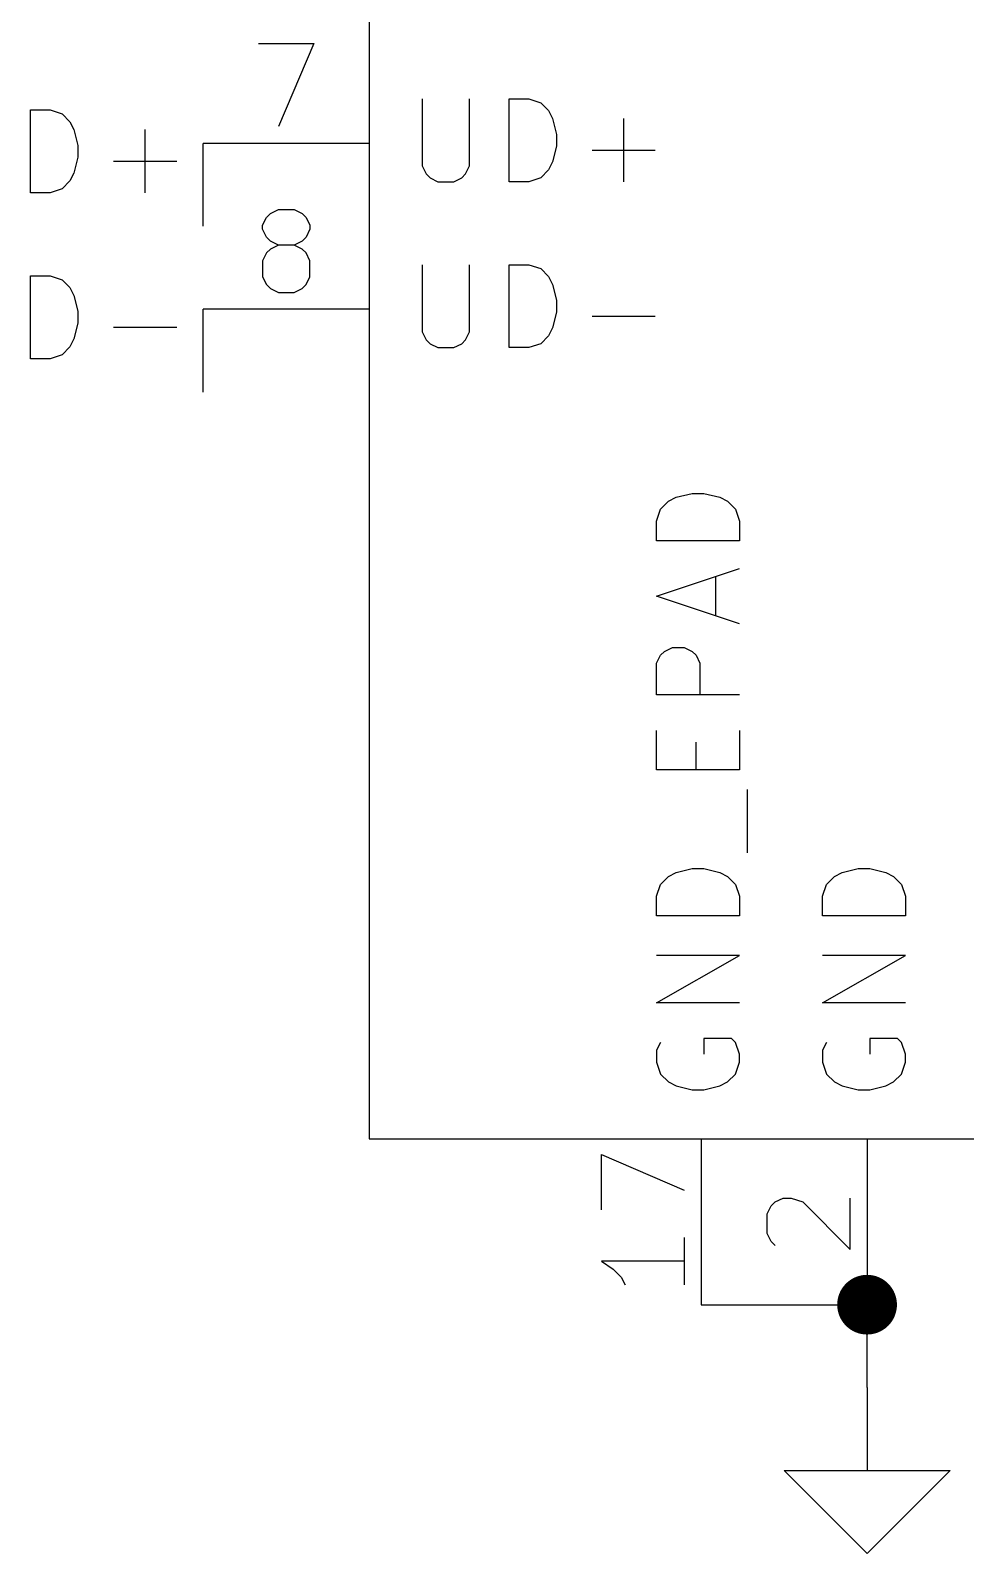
# Model space of a CAD drawing. Header units: inches. Extents: x 0.4 to 16.1, y -11.3 to -0.4.
# Drawn here: x 12.546 to 13.109, y -3.25 to -2.332 of the extents above; entities that cross this region are included whole.
import ezdxf

# ---------------------------------------------------------------- set-up
doc = ezdxf.new("R2010")
doc.units = ezdxf.units.IN
doc.header["$MEASUREMENT"] = 0
for name, color, linetype in [('GREENSIXTYFIVE', 129, 'CONTINUOUS'), ('LIGHTGREEN', 92, 'CONTINUOUS'), ('LIGHTRED', 12, 'CONTINUOUS'), ('RED', 14, 'CONTINUOUS'), ('REDSIX', 19, 'CONTINUOUS'), ('WHITE', 250, 'CONTINUOUS')]:
    doc.layers.add(name, color=color, linetype=linetype)

msp = doc.modelspace()

# ---------------------------------------------------------------- linework, layer by layer
at = {"layer": 'GREENSIXTYFIVE', "linetype": 'CONTINUOUS'}
for p, q in [((12.7819, -2.37313), (12.7819, -2.41361)), ((12.7819, -2.37313), (12.7819, -2.41361)), ((12.81047, -2.41361), (12.81047, -2.37313)), ((12.81047, -2.41361), (12.81047, -2.37313)), ((12.83428, -2.42313), (12.83428, -2.37313)), ((12.83428, -2.37313), (12.84619, -2.37313)), ((12.83428, -2.42313), (12.83428, -2.37313)), ((12.83428, -2.37313), (12.84619, -2.37313)), ((12.84619, -2.37313), (12.85333, -2.37551)), ((12.84619, -2.37313), (12.85333, -2.37551)), ((12.85333, -2.37551), (12.85809, -2.38028)), ((12.85333, -2.37551), (12.85809, -2.38028)), ((12.85809, -2.38028), (12.86048, -2.38504)), ((12.85809, -2.38028), (12.86048, -2.38504)), ((12.86048, -2.38504), (12.86285, -2.39456)), ((12.86048, -2.38504), (12.86285, -2.39456)), ((12.90333, -2.42313), (12.90333, -2.38504)), ((12.90333, -2.42313), (12.90333, -2.38504)), ((12.86285, -2.39456), (12.86285, -2.4017)), ((12.86285, -2.39456), (12.86285, -2.4017)), ((12.86285, -2.4017), (12.86048, -2.41122)), ((12.86285, -2.4017), (12.86048, -2.41122)), ((12.88428, -2.40408), (12.92238, -2.40408)), ((12.88428, -2.40408), (12.92238, -2.40408)), ((12.7819, -2.41361), (12.78428, -2.41837)), ((12.7819, -2.41361), (12.78428, -2.41837)), ((12.80809, -2.41837), (12.81047, -2.41361)), ((12.80809, -2.41837), (12.81047, -2.41361)), ((12.86048, -2.41122), (12.85809, -2.41599)), ((12.86048, -2.41122), (12.85809, -2.41599)), ((12.78428, -2.41837), (12.78667, -2.42075)), ((12.78428, -2.41837), (12.78667, -2.42075)), ((12.78667, -2.42075), (12.79143, -2.42313)), ((12.78667, -2.42075), (12.79143, -2.42313)), ((12.79143, -2.42313), (12.80095, -2.42313)), ((12.79143, -2.42313), (12.80095, -2.42313)), ((12.80095, -2.42313), (12.80571, -2.42075)), ((12.80095, -2.42313), (12.80571, -2.42075)), ((12.80571, -2.42075), (12.80809, -2.41837)), ((12.80571, -2.42075), (12.80809, -2.41837)), ((12.84619, -2.42313), (12.83428, -2.42313)), ((12.84619, -2.42313), (12.83428, -2.42313)), ((12.85333, -2.42075), (12.84619, -2.42313)), ((12.85333, -2.42075), (12.84619, -2.42313)), ((12.85809, -2.41599), (12.85333, -2.42075)), ((12.85809, -2.41599), (12.85333, -2.42075)), ((12.7819, -2.47313), (12.7819, -2.51361)), ((12.7819, -2.47313), (12.7819, -2.51361)), ((12.81047, -2.51361), (12.81047, -2.47313)), ((12.81047, -2.51361), (12.81047, -2.47313)), ((12.83428, -2.52313), (12.83428, -2.47313)), ((12.83428, -2.47313), (12.84619, -2.47313)), ((12.83428, -2.52313), (12.83428, -2.47313)), ((12.83428, -2.47313), (12.84619, -2.47313)), ((12.84619, -2.47313), (12.85333, -2.47551)), ((12.84619, -2.47313), (12.85333, -2.47551)), ((12.85333, -2.47551), (12.85809, -2.48028)), ((12.85333, -2.47551), (12.85809, -2.48028)), ((12.85809, -2.48028), (12.86048, -2.48504)), ((12.85809, -2.48028), (12.86048, -2.48504)), ((12.86048, -2.48504), (12.86285, -2.49456)), ((12.86048, -2.48504), (12.86285, -2.49456)), ((12.86285, -2.49456), (12.86285, -2.5017)), ((12.86285, -2.49456), (12.86285, -2.5017)), ((12.86285, -2.5017), (12.86048, -2.51122)), ((12.86285, -2.5017), (12.86048, -2.51122)), ((12.88428, -2.50408), (12.92238, -2.50408)), ((12.88428, -2.50408), (12.92238, -2.50408)), ((12.7819, -2.51361), (12.78428, -2.51837)), ((12.7819, -2.51361), (12.78428, -2.51837)), ((12.80809, -2.51837), (12.81047, -2.51361)), ((12.80809, -2.51837), (12.81047, -2.51361)), ((12.86048, -2.51122), (12.85809, -2.51599)), ((12.86048, -2.51122), (12.85809, -2.51599)), ((12.78428, -2.51837), (12.78667, -2.52075)), ((12.78428, -2.51837), (12.78667, -2.52075)), ((12.78667, -2.52075), (12.79143, -2.52313)), ((12.78667, -2.52075), (12.79143, -2.52313)), ((12.79143, -2.52313), (12.80095, -2.52313)), ((12.79143, -2.52313), (12.80095, -2.52313)), ((12.80095, -2.52313), (12.80571, -2.52075)), ((12.80095, -2.52313), (12.80571, -2.52075)), ((12.80571, -2.52075), (12.80809, -2.51837)), ((12.80571, -2.52075), (12.80809, -2.51837)), ((12.84619, -2.52313), (12.83428, -2.52313)), ((12.84619, -2.52313), (12.83428, -2.52313)), ((12.85333, -2.52075), (12.84619, -2.52313)), ((12.85333, -2.52075), (12.84619, -2.52313)), ((12.85809, -2.51599), (12.85333, -2.52075)), ((12.85809, -2.51599), (12.85333, -2.52075)), ((12.92551, -2.62048), (12.93028, -2.61571)), ((12.92551, -2.62048), (12.93028, -2.61571)), ((12.93028, -2.61571), (12.93504, -2.61333)), ((12.93028, -2.61571), (12.93504, -2.61333)), ((12.93504, -2.61333), (12.94456, -2.61095)), ((12.93504, -2.61333), (12.94456, -2.61095)), ((12.94456, -2.61095), (12.9517, -2.61095)), ((12.94456, -2.61095), (12.9517, -2.61095)), ((12.9517, -2.61095), (12.96122, -2.61333)), ((12.9517, -2.61095), (12.96122, -2.61333)), ((12.96122, -2.61333), (12.96599, -2.61571)), ((12.96122, -2.61333), (12.96599, -2.61571)), ((12.96599, -2.61571), (12.97075, -2.62048)), ((12.96599, -2.61571), (12.97075, -2.62048)), ((12.92313, -2.62762), (12.92551, -2.62048)), ((12.92313, -2.62762), (12.92551, -2.62048)), ((12.97075, -2.62048), (12.97313, -2.62762)), ((12.97075, -2.62048), (12.97313, -2.62762)), ((12.92313, -2.63952), (12.92313, -2.62762)), ((12.92313, -2.63952), (12.92313, -2.62762)), ((12.97313, -2.62762), (12.97313, -2.63952)), ((12.97313, -2.62762), (12.97313, -2.63952)), ((12.97313, -2.63952), (12.92313, -2.63952)), ((12.97313, -2.63952), (12.92313, -2.63952)), ((12.92313, -2.67286), (12.97313, -2.65619)), ((12.92313, -2.67286), (12.97313, -2.65619)), ((12.95885, -2.68476), (12.95885, -2.66095)), ((12.95885, -2.68476), (12.95885, -2.66095)), ((12.97313, -2.68952), (12.92313, -2.67286)), ((12.97313, -2.68952), (12.92313, -2.67286)), ((12.92551, -2.70857), (12.92789, -2.70619)), ((12.92551, -2.70857), (12.92789, -2.70619)), ((12.92789, -2.70619), (12.93265, -2.70381)), ((12.92789, -2.70619), (12.93265, -2.70381)), ((12.93265, -2.70381), (12.9398, -2.70381)), ((12.93265, -2.70381), (12.9398, -2.70381)), ((12.9398, -2.70381), (12.94456, -2.70619)), ((12.9398, -2.70381), (12.94456, -2.70619)), ((12.94456, -2.70619), (12.94694, -2.70857)), ((12.94456, -2.70619), (12.94694, -2.70857)), ((12.92313, -2.71333), (12.92551, -2.70857)), ((12.92313, -2.71333), (12.92551, -2.70857)), ((12.92313, -2.73238), (12.92313, -2.71333)), ((12.92313, -2.73238), (12.92313, -2.71333)), ((12.94694, -2.70857), (12.94932, -2.71333)), ((12.94694, -2.70857), (12.94932, -2.71333)), ((12.94932, -2.71333), (12.94932, -2.73238)), ((12.94932, -2.71333), (12.94932, -2.73238)), ((12.97313, -2.73238), (12.92313, -2.73238)), ((12.97313, -2.73238), (12.92313, -2.73238)), ((12.92313, -2.77762), (12.92313, -2.75381)), ((12.92313, -2.77762), (12.92313, -2.75381)), ((12.97313, -2.75381), (12.97313, -2.77762)), ((12.97313, -2.75381), (12.97313, -2.77762)), ((12.94694, -2.77762), (12.94694, -2.76095)), ((12.94694, -2.77762), (12.94694, -2.76095)), ((12.97313, -2.77762), (12.92313, -2.77762)), ((12.97313, -2.77762), (12.92313, -2.77762)), ((12.97789, -2.82762), (12.97789, -2.78952)), ((12.97789, -2.82762), (12.97789, -2.78952)), ((12.92551, -2.84667), (12.93028, -2.8419)), ((12.92551, -2.84667), (12.93028, -2.8419)), ((12.93028, -2.8419), (12.93504, -2.83952)), ((12.93028, -2.8419), (12.93504, -2.83952)), ((12.93504, -2.83952), (12.94456, -2.83714)), ((12.93504, -2.83952), (12.94456, -2.83714)), ((12.94456, -2.83714), (12.9517, -2.83714)), ((12.94456, -2.83714), (12.9517, -2.83714)), ((12.9517, -2.83714), (12.96122, -2.83952)), ((12.9517, -2.83714), (12.96122, -2.83952)), ((12.96122, -2.83952), (12.96599, -2.8419)), ((12.96122, -2.83952), (12.96599, -2.8419)), ((12.96599, -2.8419), (12.97075, -2.84667)), ((12.96599, -2.8419), (12.97075, -2.84667)), ((13.02551, -2.84667), (13.03028, -2.8419)), ((13.02551, -2.84667), (13.03028, -2.8419)), ((13.03028, -2.8419), (13.03504, -2.83952)), ((13.03028, -2.8419), (13.03504, -2.83952)), ((13.03504, -2.83952), (13.04456, -2.83714)), ((13.03504, -2.83952), (13.04456, -2.83714)), ((13.04456, -2.83714), (13.0517, -2.83714)), ((13.04456, -2.83714), (13.0517, -2.83714)), ((13.0517, -2.83714), (13.06122, -2.83952)), ((13.0517, -2.83714), (13.06122, -2.83952)), ((13.06122, -2.83952), (13.06599, -2.8419)), ((13.06122, -2.83952), (13.06599, -2.8419)), ((13.06599, -2.8419), (13.07075, -2.84667)), ((13.06599, -2.8419), (13.07075, -2.84667)), ((12.92313, -2.85381), (12.92551, -2.84667)), ((12.92313, -2.85381), (12.92551, -2.84667)), ((12.92313, -2.86571), (12.92313, -2.85381)), ((12.92313, -2.86571), (12.92313, -2.85381)), ((12.97075, -2.84667), (12.97313, -2.85381)), ((12.97075, -2.84667), (12.97313, -2.85381)), ((12.97313, -2.85381), (12.97313, -2.86571)), ((12.97313, -2.85381), (12.97313, -2.86571)), ((13.02313, -2.85381), (13.02551, -2.84667)), ((13.02313, -2.85381), (13.02551, -2.84667)), ((13.02313, -2.86571), (13.02313, -2.85381)), ((13.02313, -2.86571), (13.02313, -2.85381)), ((13.07075, -2.84667), (13.07313, -2.85381)), ((13.07075, -2.84667), (13.07313, -2.85381)), ((13.07313, -2.85381), (13.07313, -2.86571)), ((13.07313, -2.85381), (13.07313, -2.86571)), ((12.97313, -2.86571), (12.92313, -2.86571)), ((12.97313, -2.86571), (12.92313, -2.86571)), ((13.07313, -2.86571), (13.02313, -2.86571)), ((13.07313, -2.86571), (13.02313, -2.86571)), ((12.92313, -2.91809), (12.97313, -2.88952)), ((12.97313, -2.88952), (12.92313, -2.88952)), ((12.92313, -2.91809), (12.97313, -2.88952)), ((12.97313, -2.88952), (12.92313, -2.88952)), ((13.02313, -2.91809), (13.07313, -2.88952)), ((13.07313, -2.88952), (13.02313, -2.88952)), ((13.02313, -2.91809), (13.07313, -2.88952)), ((13.07313, -2.88952), (13.02313, -2.88952)), ((12.97313, -2.91809), (12.92313, -2.91809)), ((12.97313, -2.91809), (12.92313, -2.91809)), ((13.07313, -2.91809), (13.02313, -2.91809)), ((13.07313, -2.91809), (13.02313, -2.91809)), ((12.92551, -2.9419), (12.92313, -2.94667)), ((12.92551, -2.9419), (12.92313, -2.94667)), ((12.92313, -2.94667), (12.92313, -2.95381)), ((12.92313, -2.94667), (12.92313, -2.95381)), ((12.96837, -2.93952), (12.9517, -2.93952)), ((12.9517, -2.93952), (12.9517, -2.94905)), ((12.96837, -2.93952), (12.9517, -2.93952)), ((12.9517, -2.93952), (12.9517, -2.94905)), ((12.97075, -2.9419), (12.96837, -2.93952)), ((12.97075, -2.9419), (12.96837, -2.93952)), ((12.97313, -2.94905), (12.97075, -2.9419)), ((12.97313, -2.94905), (12.97075, -2.9419)), ((13.02551, -2.9419), (13.02313, -2.94667)), ((13.02551, -2.9419), (13.02313, -2.94667)), ((13.02313, -2.94667), (13.02313, -2.95381)), ((13.02313, -2.94667), (13.02313, -2.95381)), ((13.06837, -2.93952), (13.0517, -2.93952)), ((13.0517, -2.93952), (13.0517, -2.94905)), ((13.06837, -2.93952), (13.0517, -2.93952)), ((13.0517, -2.93952), (13.0517, -2.94905)), ((13.07075, -2.9419), (13.06837, -2.93952)), ((13.07075, -2.9419), (13.06837, -2.93952)), ((13.07313, -2.94905), (13.07075, -2.9419)), ((13.07313, -2.94905), (13.07075, -2.9419)), ((12.92313, -2.95381), (12.92551, -2.96095)), ((12.92313, -2.95381), (12.92551, -2.96095)), ((12.97075, -2.96095), (12.97313, -2.95381)), ((12.97075, -2.96095), (12.97313, -2.95381)), ((12.97313, -2.95381), (12.97313, -2.94905)), ((12.97313, -2.95381), (12.97313, -2.94905)), ((13.02313, -2.95381), (13.02551, -2.96095)), ((13.02313, -2.95381), (13.02551, -2.96095)), ((13.07075, -2.96095), (13.07313, -2.95381)), ((13.07075, -2.96095), (13.07313, -2.95381)), ((13.07313, -2.95381), (13.07313, -2.94905)), ((13.07313, -2.95381), (13.07313, -2.94905)), ((12.92551, -2.96095), (12.93028, -2.96571)), ((12.92551, -2.96095), (12.93028, -2.96571)), ((12.96599, -2.96571), (12.97075, -2.96095)), ((12.96599, -2.96571), (12.97075, -2.96095)), ((13.02551, -2.96095), (13.03028, -2.96571)), ((13.02551, -2.96095), (13.03028, -2.96571)), ((13.06599, -2.96571), (13.07075, -2.96095)), ((13.06599, -2.96571), (13.07075, -2.96095)), ((12.93028, -2.96571), (12.93504, -2.96809)), ((12.93028, -2.96571), (12.93504, -2.96809)), ((12.93504, -2.96809), (12.94456, -2.97047)), ((12.93504, -2.96809), (12.94456, -2.97047)), ((12.94456, -2.97047), (12.9517, -2.97047)), ((12.94456, -2.97047), (12.9517, -2.97047)), ((12.9517, -2.97047), (12.96122, -2.96809)), ((12.9517, -2.97047), (12.96122, -2.96809)), ((12.96122, -2.96809), (12.96599, -2.96571)), ((12.96122, -2.96809), (12.96599, -2.96571)), ((13.03028, -2.96571), (13.03504, -2.96809)), ((13.03028, -2.96571), (13.03504, -2.96809)), ((13.03504, -2.96809), (13.04456, -2.97047)), ((13.03504, -2.96809), (13.04456, -2.97047)), ((13.04456, -2.97047), (13.0517, -2.97047)), ((13.04456, -2.97047), (13.0517, -2.97047)), ((13.0517, -2.97047), (13.06122, -2.96809)), ((13.0517, -2.97047), (13.06122, -2.96809)), ((13.06122, -2.96809), (13.06599, -2.96571)), ((13.06122, -2.96809), (13.06599, -2.96571))]:
    msp.add_line(p, q, dxfattribs=at)
at = {"layer": 'LIGHTGREEN', "linetype": 'CONTINUOUS'}
for p, q in [((12.65, -2.45), (12.65, -2.4)), ((12.65, -2.55), (12.65, -2.5)), ((12.95, -3.1), (13.05, -3.1)), ((13.05, -3.15), (13.05, -3.1))]:
    msp.add_line(p, q, dxfattribs=at)
at = {"layer": 'LIGHTGREEN', "const_width": 0.018}
msp.add_lwpolyline([(13.041, -3.1, 1), (13.059, -3.1, 1)], format="xyb", close=True, dxfattribs=at)
at = {"layer": 'LIGHTRED', "linetype": 'CONTINUOUS'}
for p, q in [((12.68333, -2.33988), (12.71667, -2.33988)), ((12.68333, -2.33988), (12.71667, -2.33988)), ((12.71667, -2.33988), (12.69524, -2.38988)), ((12.71667, -2.33988), (12.69524, -2.38988)), ((12.69048, -2.44226), (12.69524, -2.43988)), ((12.69048, -2.44226), (12.69524, -2.43988)), ((12.69524, -2.43988), (12.70476, -2.43988)), ((12.69524, -2.43988), (12.70476, -2.43988)), ((12.70476, -2.43988), (12.70952, -2.44226)), ((12.70476, -2.43988), (12.70952, -2.44226)), ((12.68572, -2.4494), (12.68809, -2.44464)), ((12.68572, -2.4494), (12.68809, -2.44464)), ((12.68572, -2.45178), (12.68572, -2.4494)), ((12.68572, -2.45178), (12.68572, -2.4494)), ((12.68809, -2.44464), (12.69048, -2.44226)), ((12.68809, -2.44464), (12.69048, -2.44226)), ((12.70952, -2.44226), (12.71191, -2.44464)), ((12.70952, -2.44226), (12.71191, -2.44464)), ((12.71191, -2.44464), (12.71429, -2.4494)), ((12.71191, -2.44464), (12.71429, -2.4494)), ((12.71429, -2.4494), (12.71429, -2.45178)), ((12.71429, -2.4494), (12.71429, -2.45178)), ((12.68809, -2.45655), (12.68572, -2.45178)), ((12.68809, -2.45655), (12.68572, -2.45178)), ((12.69048, -2.45893), (12.68809, -2.45655)), ((12.69048, -2.45893), (12.68809, -2.45655)), ((12.69524, -2.46131), (12.69048, -2.45893)), ((12.69524, -2.46131), (12.69048, -2.45893)), ((12.70952, -2.45893), (12.70476, -2.46131)), ((12.70952, -2.45893), (12.70476, -2.46131)), ((12.71191, -2.45655), (12.70952, -2.45893)), ((12.71191, -2.45655), (12.70952, -2.45893)), ((12.71429, -2.45178), (12.71191, -2.45655)), ((12.71429, -2.45178), (12.71191, -2.45655)), ((12.68809, -2.46607), (12.68572, -2.47083)), ((12.68809, -2.46607), (12.68572, -2.47083)), ((12.69048, -2.46369), (12.68809, -2.46607)), ((12.69048, -2.46369), (12.68809, -2.46607)), ((12.69524, -2.46131), (12.69048, -2.46369)), ((12.69524, -2.46131), (12.69048, -2.46369)), ((12.70476, -2.46131), (12.69524, -2.46131)), ((12.70476, -2.46131), (12.69524, -2.46131)), ((12.70952, -2.46369), (12.70476, -2.46131)), ((12.70952, -2.46369), (12.70476, -2.46131)), ((12.71191, -2.46607), (12.70952, -2.46369)), ((12.71191, -2.46607), (12.70952, -2.46369)), ((12.71429, -2.47083), (12.71191, -2.46607)), ((12.71429, -2.47083), (12.71191, -2.46607)), ((12.68572, -2.47083), (12.68572, -2.48035)), ((12.68572, -2.47083), (12.68572, -2.48035)), ((12.71429, -2.48035), (12.71429, -2.47083)), ((12.71429, -2.48035), (12.71429, -2.47083)), ((12.68572, -2.48035), (12.68809, -2.48512)), ((12.68572, -2.48035), (12.68809, -2.48512)), ((12.68809, -2.48512), (12.69048, -2.4875)), ((12.68809, -2.48512), (12.69048, -2.4875)), ((12.69048, -2.4875), (12.69524, -2.48988)), ((12.69048, -2.4875), (12.69524, -2.48988)), ((12.70476, -2.48988), (12.70952, -2.4875)), ((12.70476, -2.48988), (12.70952, -2.4875)), ((12.70952, -2.4875), (12.71191, -2.48512)), ((12.70952, -2.4875), (12.71191, -2.48512)), ((12.71191, -2.48512), (12.71429, -2.48035)), ((12.71191, -2.48512), (12.71429, -2.48035)), ((12.69524, -2.48988), (12.70476, -2.48988)), ((12.69524, -2.48988), (12.70476, -2.48988)), ((12.88988, -3.04285), (12.88988, -3.00952)), ((12.88988, -3.00952), (12.93988, -3.03095)), ((12.88988, -3.04285), (12.88988, -3.00952)), ((12.88988, -3.00952), (12.93988, -3.03095)), ((12.99226, -3.04047), (12.99464, -3.03809)), ((12.99226, -3.04047), (12.99464, -3.03809)), ((12.99464, -3.03809), (12.9994, -3.03571)), ((12.99464, -3.03809), (12.9994, -3.03571)), ((12.9994, -3.03571), (13.00417, -3.03571)), ((12.9994, -3.03571), (13.00417, -3.03571)), ((13.00417, -3.03571), (13.01131, -3.03809)), ((13.00417, -3.03571), (13.01131, -3.03809)), ((13.01131, -3.03809), (13.03988, -3.06666)), ((13.01131, -3.03809), (13.03988, -3.06666)), ((13.03988, -3.06666), (13.03988, -3.03571)), ((13.03988, -3.06666), (13.03988, -3.03571)), ((12.98988, -3.04523), (12.99226, -3.04047)), ((12.98988, -3.04523), (12.99226, -3.04047)), ((12.98988, -3.05714), (12.98988, -3.04523)), ((12.98988, -3.05714), (12.98988, -3.04523)), ((12.99226, -3.0619), (12.98988, -3.05714)), ((12.99226, -3.0619), (12.98988, -3.05714)), ((12.93988, -3.05952), (12.93988, -3.08809)), ((12.93988, -3.05952), (12.93988, -3.08809)), ((12.99464, -3.06428), (12.99226, -3.0619)), ((12.99464, -3.06428), (12.99226, -3.0619)), ((12.93988, -3.07381), (12.88988, -3.07381)), ((12.88988, -3.07381), (12.89702, -3.07857)), ((12.93988, -3.07381), (12.88988, -3.07381)), ((12.88988, -3.07381), (12.89702, -3.07857)), ((12.89702, -3.07857), (12.90178, -3.08333)), ((12.89702, -3.07857), (12.90178, -3.08333)), ((12.90178, -3.08333), (12.90417, -3.08809)), ((12.90178, -3.08333), (12.90417, -3.08809))]:
    msp.add_line(p, q, dxfattribs=at)
at = {"layer": 'RED', "linetype": 'CONTINUOUS'}
for p, q in [((12.75, -2), (12.75, -3)), ((12.75, -2.4), (12.65, -2.4)), ((12.75, -2.4), (12.65, -2.4)), ((12.75, -2.5), (12.65, -2.5)), ((12.75, -2.5), (12.65, -2.5)), ((12.75, -3), (13.35, -3)), ((12.95, -3), (12.95, -3.1)), ((12.95, -3), (12.95, -3.1)), ((13.05, -3), (13.05, -3.1)), ((13.05, -3), (13.05, -3.1)), ((13.05, -3.15), (13.05, -3.2)), ((13.05, -3.25), (13, -3.2)), ((13, -3.2), (13.05, -3.2)), ((13.05, -3.2), (13.1, -3.2)), ((13.1, -3.2), (13.05, -3.25))]:
    msp.add_line(p, q, dxfattribs=at)
at = {"layer": 'REDSIX', "linetype": 'CONTINUOUS'}
for p, q in [((12.54589, -2.4298), (12.54589, -2.3798)), ((12.54589, -2.3798), (12.55779, -2.3798)), ((12.55779, -2.3798), (12.56493, -2.38218)), ((12.56493, -2.38218), (12.5697, -2.38694)), ((12.5697, -2.38694), (12.57208, -2.3917)), ((12.57208, -2.3917), (12.57446, -2.40123)), ((12.61493, -2.4298), (12.61493, -2.3917)), ((12.57446, -2.40123), (12.57446, -2.40837)), ((12.57446, -2.40837), (12.57208, -2.41789)), ((12.59589, -2.41075), (12.63398, -2.41075)), ((12.5697, -2.42266), (12.56493, -2.42742)), ((12.57208, -2.41789), (12.5697, -2.42266)), ((12.55779, -2.4298), (12.54589, -2.4298)), ((12.56493, -2.42742), (12.55779, -2.4298)), ((12.54589, -2.5298), (12.54589, -2.4798)), ((12.54589, -2.4798), (12.55779, -2.4798)), ((12.55779, -2.4798), (12.56493, -2.48218)), ((12.56493, -2.48218), (12.5697, -2.48694)), ((12.5697, -2.48694), (12.57208, -2.4917)), ((12.57208, -2.4917), (12.57446, -2.50123)), ((12.57446, -2.50123), (12.57446, -2.50837)), ((12.57446, -2.50837), (12.57208, -2.51789)), ((12.59589, -2.51075), (12.63398, -2.51075)), ((12.5697, -2.52266), (12.56493, -2.52742)), ((12.57208, -2.51789), (12.5697, -2.52266)), ((12.55779, -2.5298), (12.54589, -2.5298)), ((12.56493, -2.52742), (12.55779, -2.5298))]:
    msp.add_line(p, q, dxfattribs=at)
at = {"layer": 'WHITE', "linetype": 'CONTINUOUS'}
for p, q in [((12.75, -2), (12.75, -3)), ((12.75, -3), (13.35, -3))]:
    msp.add_line(p, q, dxfattribs=at)

doc.saveas('drawing.dxf')
